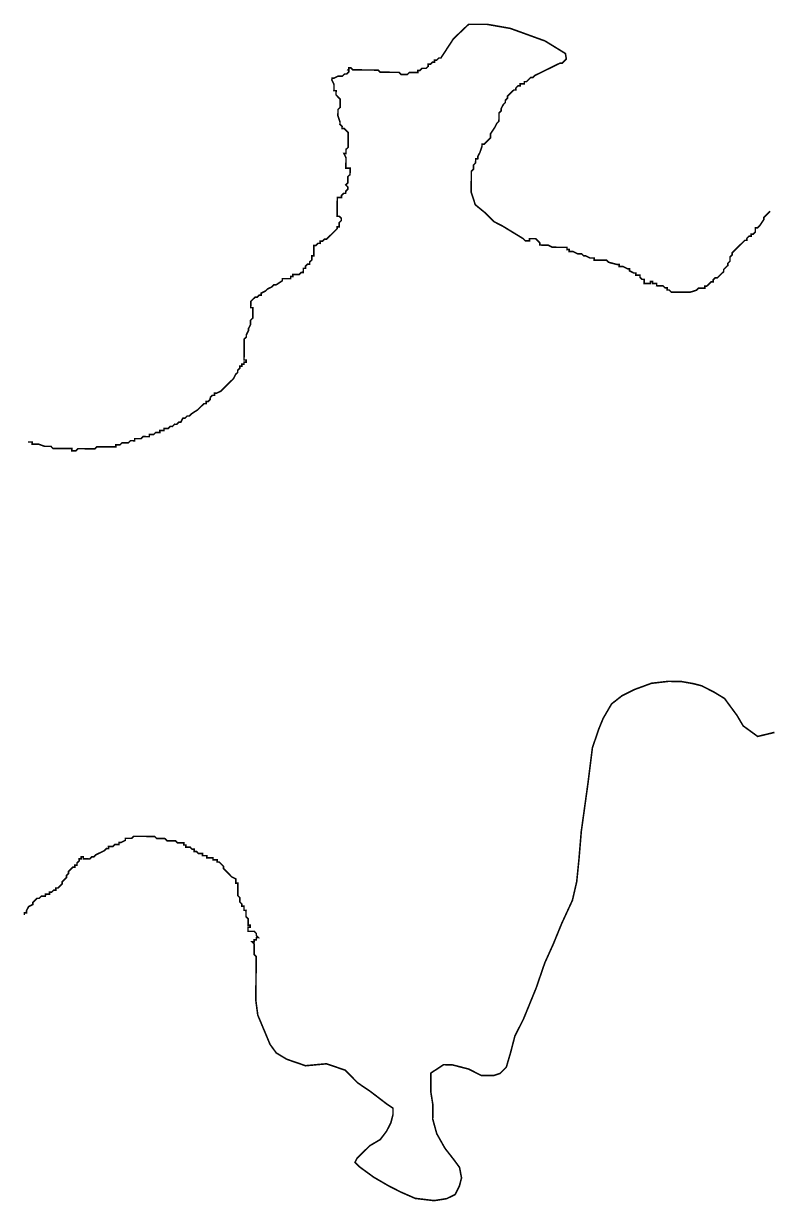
# Model space of a CAD drawing. Header units: metres. Extents: x 290190 to 339802, y 1811045 to 1991312.
# Drawn here: x 326569 to 328009, y 1822739 to 1825014 of the extents above; entities that cross this region are included whole.
import ezdxf

# ---------------------------------------------------------------- set-up
doc = ezdxf.new("R2010")
doc.units = ezdxf.units.M
doc.header["$MEASUREMENT"] = 0
doc.layers.add('HAZARDS LINE', color=1, linetype='Continuous')

msp = doc.modelspace()

# ---------------------------------------------------------------- linework, layer by layer
at = {"layer": 'HAZARDS LINE', "lineweight": 18}
for points in [[(326577.3, 1824206.1, 3.03, 3.03, 0), (326585.4, 1824206, 3.03, 3.03, 0), (326585.3, 1824201.9, 3.03, 3.03, 0), (326597.5, 1824201.9, 3.03, 3.03, 0), (326609.6, 1824197.7, 3.03, 3.03, 0), (326621.7, 1824197.6, 3.03, 3.03, 0), (326625.7, 1824193.5, 3.03, 3.03, 0), (326662.1, 1824193.3, 3.03, 3.03, 0), (326662.1, 1824189.2, 3.03, 3.03, 0), (326670.1, 1824189.2, 3.03, 3.03, 0), (326674.2, 1824193.2, 3.03, 3.03, 0), (326706.6, 1824192.9, 3.03, 3.03, 0), (326710.6, 1824196.9, 3.03, 3.03, 0), (326747, 1824196.7, 3.03, 3.03, 0), (326747, 1824200.7, 3.03, 3.03, 0), (326755.1, 1824200.6, 3.03, 3.03, 0), (326759.2, 1824204.6, 3.03, 3.03, 0), (326771.3, 1824204.6, 3.03, 3.03, 0), (326775.4, 1824208.6, 3.03, 3.03, 0), (326783.5, 1824208.5, 3.03, 3.03, 0), (326783.5, 1824212.5, 3.03, 3.03, 0), (326795.6, 1824212.5, 3.03, 3.03, 0), (326799.7, 1824216.5, 3.03, 3.03, 0), (326811.8, 1824216.4, 3.03, 3.03, 0), (326811.9, 1824220.4, 3.03, 3.03, 0), (326820, 1824220.4, 3.03, 3.03, 0), (326824, 1824224.4, 3.03, 3.03, 0), (326832.1, 1824224.3, 3.03, 3.03, 0), (326832.2, 1824228.3, 3.03, 3.03, 0), (326836.2, 1824228.3, 3.03, 3.03, 0), (326840.2, 1824228.3, 3.03, 3.03, 0), (326840.3, 1824232.3, 3.03, 3.03, 0), (326848.4, 1824232.3, 3.03, 3.03, 0), (326852.4, 1824236.3, 3.03, 3.03, 0), (326856.5, 1824236.2, 3.03, 3.03, 0), (326860.5, 1824240.3, 3.03, 3.03, 0), (326864.6, 1824240.2, 3.03, 3.03, 0), (326868.7, 1824244.2, 3.03, 3.03, 0), (326872.7, 1824244.2, 3.03, 3.03, 0), (326876.8, 1824252.3, 3.03, 3.03, 0), (326880.8, 1824252.2, 3.03, 3.03, 0), (326884.9, 1824256.2, 3.03, 3.03, 0), (326889, 1824256.2, 3.03, 3.03, 0), (326893, 1824260.2, 3.03, 3.03, 0), (326905.2, 1824268.2, 3.03, 3.03, 0), (326909.3, 1824272.2, 3.03, 3.03, 0), (326917.5, 1824280.2, 3.03, 3.03, 0), (326921.5, 1824280.2, 3.03, 3.03, 0), (326921.5, 1824284.3, 3.03, 3.03, 0), (326925.6, 1824284.2, 3.03, 3.03, 0), (326929.6, 1824288.2, 3.03, 3.03, 0), (326929.7, 1824292.3, 3.03, 3.03, 0), (326933.7, 1824296.3, 3.03, 3.03, 0), (326937.8, 1824296.3, 3.03, 3.03, 0), (326937.8, 1824300.3, 3.03, 3.03, 0), (326941.9, 1824300.3, 3.03, 3.03, 0), (326950, 1824304.3, 3.03, 3.03, 0), (326958.1, 1824312.3, 3.03, 3.03, 0), (326962.2, 1824316.3, 3.03, 3.03, 0), (326966.3, 1824320.3, 3.03, 3.03, 0), (326970.3, 1824324.3, 3.03, 3.03, 0), (326974.4, 1824328.3, 3.03, 3.03, 0), (326978.5, 1824336.4, 3.03, 3.03, 0), (326982.6, 1824340.4, 3.03, 3.03, 0), (326982.6, 1824344.4, 3.03, 3.03, 0), (326986.7, 1824348.5, 3.03, 3.03, 0), (326986.7, 1824352.5, 3.03, 3.03, 0), (326990.8, 1824352.5, 3.03, 3.03, 0), (326990.8, 1824356.5, 3.03, 3.03, 0), (326994.8, 1824356.5, 3.03, 3.03, 0), (326994.9, 1824360.5, 3.03, 3.03, 0), (326998.9, 1824360.5, 3.03, 3.03, 0), (326999, 1824364.5, 3.03, 3.03, 0), (326994.9, 1824364.6, 3.03, 3.03, 0), (326995.2, 1824405, 3.03, 3.03, 0), (326999.3, 1824409, 3.03, 3.03, 0), (326999.3, 1824413, 3.03, 3.03, 0), (327003.4, 1824421.1, 3.03, 3.03, 0), (327003.5, 1824425.1, 3.03, 3.03, 0), (327007.6, 1824433.2, 3.03, 3.03, 0), (327007.6, 1824441.3, 3.03, 3.03, 0), (327011.7, 1824445.3, 3.03, 3.03, 0), (327011.9, 1824465.5, 3.03, 3.03, 0), (327007.8, 1824465.5, 3.03, 3.03, 0), (327007.9, 1824477.7, 3.03, 3.03, 0), (327012, 1824481.7, 3.03, 3.03, 0), (327016.1, 1824485.7, 3.03, 3.03, 0), (327020.1, 1824485.7, 3.03, 3.03, 0), (327024.2, 1824489.7, 3.03, 3.03, 0), (327028.2, 1824489.6, 3.03, 3.03, 0), (327028.2, 1824493.7, 3.03, 3.03, 0), (327036.4, 1824497.7, 3.03, 3.03, 0), (327040.4, 1824501.7, 3.03, 3.03, 0), (327048.6, 1824505.7, 3.03, 3.03, 0), (327052.6, 1824509.7, 3.03, 3.03, 0), (327056.7, 1824509.6, 3.03, 3.03, 0), (327068.9, 1824517.6, 3.03, 3.03, 0), (327068.9, 1824521.7, 3.03, 3.03, 0), (327085.1, 1824521.6, 3.03, 3.03, 0), (327085.1, 1824525.6, 3.03, 3.03, 0), (327089.1, 1824525.6, 3.03, 3.03, 0), (327089.2, 1824529.6, 3.03, 3.03, 0), (327101.3, 1824529.5, 3.03, 3.03, 0), (327105.4, 1824533.5, 3.03, 3.03, 0), (327109.4, 1824533.5, 3.03, 3.03, 0), (327109.5, 1824541.6, 3.03, 3.03, 0), (327113.5, 1824541.6, 3.03, 3.03, 0), (327113.5, 1824545.6, 3.03, 3.03, 0), (327117.6, 1824549.6, 3.03, 3.03, 0), (327121.7, 1824549.6, 3.03, 3.03, 0), (327121.7, 1824553.6, 3.03, 3.03, 0), (327125.8, 1824557.6, 3.03, 3.03, 0), (327125.8, 1824565.7, 3.03, 3.03, 0), (327129.9, 1824565.7, 3.03, 3.03, 0), (327130, 1824585.9, 3.03, 3.03, 0), (327134.1, 1824585.9, 3.03, 3.03, 0), (327138.1, 1824589.9, 3.03, 3.03, 0), (327142.2, 1824589.8, 3.03, 3.03, 0), (327142.2, 1824593.9, 3.03, 3.03, 0), (327146.3, 1824593.9, 3.03, 3.03, 0), (327150.3, 1824597.9, 3.03, 3.03, 0), (327154.4, 1824597.8, 3.03, 3.03, 0), (327158.4, 1824601.9, 3.03, 3.03, 0), (327162.5, 1824605.9, 3.03, 3.03, 0), (327166.6, 1824609.9, 3.03, 3.03, 0), (327174.7, 1824617.9, 3.03, 3.03, 0), (327174.8, 1824621.9, 3.03, 3.03, 0), (327178.8, 1824621.9, 3.03, 3.03, 0), (327178.9, 1824630, 3.03, 3.03, 0), (327183, 1824634, 3.03, 3.03, 0), (327183, 1824638.1, 3.03, 3.03, 0), (327179, 1824642.1, 3.03, 3.03, 0), (327174.9, 1824642.2, 3.03, 3.03, 0), (327175.2, 1824678.5, 3.03, 3.03, 0), (327183.3, 1824678.5, 3.03, 3.03, 0), (327183.3, 1824682.5, 3.03, 3.03, 0), (327187.4, 1824686.5, 3.03, 3.03, 0), (327191.4, 1824686.5, 3.03, 3.03, 0), (327191.5, 1824690.6, 3.03, 3.03, 0), (327195.5, 1824694.6, 3.03, 3.03, 0), (327195.6, 1824698.6, 3.03, 3.03, 0), (327191.6, 1824702.7, 3.03, 3.03, 0), (327195.6, 1824706.7, 3.03, 3.03, 0), (327195.7, 1824718.8, 3.03, 3.03, 0), (327199.8, 1824722.8, 3.03, 3.03, 0), (327199.9, 1824735, 3.03, 3.03, 0), (327191.8, 1824735, 3.03, 3.03, 0), (327192, 1824755.2, 3.03, 3.03, 0), (327188, 1824763.4, 3.03, 3.03, 0), (327192, 1824763.3, 3.03, 3.03, 0), (327192.1, 1824771.4, 3.03, 3.03, 0), (327196.2, 1824775.4, 3.03, 3.03, 0), (327196.4, 1824803.7, 3.03, 3.03, 0), (327188.4, 1824811.9, 3.03, 3.03, 0), (327184.3, 1824811.9, 3.03, 3.03, 0), (327184.4, 1824815.9, 3.03, 3.03, 0), (327180.3, 1824820, 3.03, 3.03, 0), (327180.4, 1824824.1, 3.03, 3.03, 0), (327176.4, 1824836.2, 3.03, 3.03, 0), (327176.5, 1824848.4, 3.03, 3.03, 0), (327180.6, 1824852.4, 3.03, 3.03, 0), (327180.7, 1824868.5, 3.03, 3.03, 0), (327176.7, 1824872.6, 3.03, 3.03, 0), (327172.7, 1824876.7, 3.03, 3.03, 0), (327172.8, 1824884.8, 3.03, 3.03, 0), (327168.7, 1824884.8, 3.03, 3.03, 0), (327168.8, 1824896.9, 3.03, 3.03, 0), (327164.8, 1824905.1, 3.03, 3.03, 0), (327164.9, 1824909.1, 3.03, 3.03, 0), (327168.9, 1824909.1, 3.03, 3.03, 0), (327177, 1824913, 3.03, 3.03, 0), (327185.1, 1824913, 3.03, 3.03, 0), (327189.2, 1824917, 3.03, 3.03, 0), (327193.2, 1824917, 3.03, 3.03, 0), (327197.3, 1824921, 3.03, 3.03, 0), (327197.3, 1824925, 3.03, 3.03, 0), (327197.4, 1824929.1, 3.03, 3.03, 0), (327201.4, 1824929, 3.03, 3.03, 0), (327205.4, 1824925, 3.03, 3.03, 0), (327253.9, 1824924.6, 3.03, 3.03, 0), (327257.9, 1824920.5, 3.03, 3.03, 0), (327294.3, 1824920.2, 3.03, 3.03, 0), (327298.3, 1824916.2, 3.03, 3.03, 0), (327310.5, 1824916.1, 3.03, 3.03, 0), (327314.5, 1824920.1, 3.03, 3.03, 0), (327330.7, 1824919.9, 3.03, 3.03, 0), (327330.7, 1824924, 3.03, 3.03, 0), (327334.8, 1824924, 3.03, 3.03, 0), (327338.8, 1824928, 3.03, 3.03, 0), (327346.9, 1824927.9, 3.03, 3.03, 0), (327351, 1824931.9, 3.03, 3.03, 0), (327351, 1824936, 3.03, 3.03, 0), (327355.1, 1824935.9, 3.03, 3.03, 0), (327359.1, 1824939.9, 3.03, 3.03, 0), (327363.2, 1824939.9, 3.03, 3.03, 0), (327363.2, 1824944, 3.03, 3.03, 0), (327367.3, 1824943.9, 3.03, 3.03, 0), (327371.3, 1824947.9, 3.03, 3.03, 0), (327375.4, 1824947.9, 3.03, 3.03, 0), (327399.7, 1824985.1, 3.03, 3.03, 0), (327429, 1825013, 3.03, 3.03, 0), (327464.7, 1825013, 3.03, 3.03, 0), (327509.7, 1825005.1, 3.03, 3.03, 0), (327576.8, 1824980.8, 3.03, 3.03, 0), (327616.1, 1824956.6, 3.03, 3.03, 0), (327617.9, 1824946, 3.03, 3.03, 0), (327613.9, 1824942, 3.03, 3.03, 0), (327609.8, 1824938, 3.03, 3.03, 0), (327605.7, 1824938, 3.03, 3.03, 0), (327597.6, 1824934.1, 3.03, 3.03, 0), (327565.2, 1824918.1, 3.03, 3.03, 0), (327557, 1824914.2, 3.03, 3.03, 0), (327553, 1824910.1, 3.03, 3.03, 0), (327548.9, 1824910.2, 3.03, 3.03, 0), (327544.9, 1824906.2, 3.03, 3.03, 0), (327540.8, 1824902.2, 3.03, 3.03, 0), (327536.7, 1824902.2, 3.03, 3.03, 0), (327536.7, 1824898.1, 3.03, 3.03, 0), (327528.6, 1824898.2, 3.03, 3.03, 0), (327528.6, 1824894.2, 3.03, 3.03, 0), (327524.5, 1824894.2, 3.03, 3.03, 0), (327520.5, 1824890.2, 3.03, 3.03, 0), (327520.4, 1824886.1, 3.03, 3.03, 0), (327516.4, 1824886.2, 3.03, 3.03, 0), (327512.3, 1824882.2, 3.03, 3.03, 0), (327504.2, 1824874.1, 3.03, 3.03, 0), (327504.1, 1824870.1, 3.03, 3.03, 0), (327500.1, 1824866.1, 3.03, 3.03, 0), (327500, 1824862, 3.03, 3.03, 0), (327496, 1824858, 3.03, 3.03, 0), (327491.9, 1824850, 3.03, 3.03, 0), (327491.8, 1824845.9, 3.03, 3.03, 0), (327487.8, 1824841.9, 3.03, 3.03, 0), (327487.6, 1824825.7, 3.03, 3.03, 0), (327483.6, 1824821.7, 3.03, 3.03, 0), (327479.5, 1824813.7, 3.03, 3.03, 0), (327471.3, 1824801.6, 3.03, 3.03, 0), (327471.2, 1824793.5, 3.03, 3.03, 0), (327467.1, 1824789.5, 3.03, 3.03, 0), (327459, 1824781.5, 3.03, 3.03, 0), (327455, 1824781.5, 3.03, 3.03, 0), (327454.9, 1824777.5, 3.03, 3.03, 0), (327450.8, 1824765.4, 3.03, 3.03, 0), (327446.7, 1824757.3, 3.03, 3.03, 0), (327446.6, 1824753.3, 3.03, 3.03, 0), (327442.6, 1824753.3, 3.03, 3.03, 0), (327442.5, 1824745.2, 3.03, 3.03, 0), (327438.5, 1824741.2, 3.03, 3.03, 0), (327438.4, 1824733.1, 3.03, 3.03, 0), (327434.3, 1824729.1, 3.03, 3.03, 0), (327434, 1824688.7, 3.03, 3.03, 0), (327441.9, 1824664.4, 3.03, 3.03, 0), (327462, 1824648, 3.03, 3.03, 0), (327478.1, 1824631.7, 3.03, 3.03, 0), (327494.2, 1824623.5, 3.03, 3.03, 0), (327534.4, 1824599, 3.03, 3.03, 0), (327538.4, 1824594.9, 3.03, 3.03, 0), (327546.5, 1824594.8, 3.03, 3.03, 0), (327546.5, 1824598.9, 3.03, 3.03, 0), (327558.7, 1824598.8, 3.03, 3.03, 0), (327562.7, 1824594.7, 3.03, 3.03, 0), (327566.7, 1824590.6, 3.03, 3.03, 0), (327566.6, 1824586.6, 3.03, 3.03, 0), (327582.8, 1824586.4, 3.03, 3.03, 0), (327590.9, 1824582.3, 3.03, 3.03, 0), (327619.2, 1824582.1, 3.03, 3.03, 0), (327619.1, 1824578.1, 3.03, 3.03, 0), (327623.2, 1824578.1, 3.03, 3.03, 0), (327623.1, 1824574, 3.03, 3.03, 0), (327631.2, 1824573.9, 3.03, 3.03, 0), (327639.3, 1824569.8, 3.03, 3.03, 0), (327647.4, 1824569.8, 3.03, 3.03, 0), (327651.4, 1824565.7, 3.03, 3.03, 0), (327655.4, 1824565.7, 3.03, 3.03, 0), (327663.5, 1824561.6, 3.03, 3.03, 0), (327671.6, 1824561.5, 3.03, 3.03, 0), (327671.5, 1824557.5, 3.03, 3.03, 0), (327695.8, 1824557.3, 3.03, 3.03, 0), (327699.8, 1824553.2, 3.03, 3.03, 0), (327715.9, 1824549, 3.03, 3.03, 0), (327720, 1824549, 3.03, 3.03, 0), (327719.9, 1824545, 3.03, 3.03, 0), (327728, 1824544.9, 3.03, 3.03, 0), (327736.1, 1824540.8, 3.03, 3.03, 0), (327740.1, 1824540.8, 3.03, 3.03, 0), (327740.1, 1824536.7, 3.03, 3.03, 0), (327748.1, 1824532.6, 3.03, 3.03, 0), (327752.2, 1824532.6, 3.03, 3.03, 0), (327752.2, 1824528.5, 3.03, 3.03, 0), (327760.2, 1824528.5, 3.03, 3.03, 0), (327760.2, 1824524.4, 3.03, 3.03, 0), (327764.2, 1824520.4, 3.03, 3.03, 0), (327768.3, 1824520.3, 3.03, 3.03, 0), (327768.2, 1824512.2, 3.03, 3.03, 0), (327780.3, 1824512.1, 3.03, 3.03, 0), (327780.4, 1824516.2, 3.03, 3.03, 0), (327784.4, 1824516.2, 3.03, 3.03, 0), (327784.4, 1824512.1, 3.03, 3.03, 0), (327792.5, 1824512.1, 3.03, 3.03, 0), (327792.4, 1824508, 3.03, 3.03, 0), (327804.6, 1824507.9, 3.03, 3.03, 0), (327808.6, 1824503.8, 3.03, 3.03, 0), (327812.6, 1824503.8, 3.03, 3.03, 0), (327812.6, 1824499.8, 3.03, 3.03, 0), (327816.6, 1824499.7, 3.03, 3.03, 0), (327820.6, 1824495.7, 3.03, 3.03, 0), (327857, 1824495.4, 3.03, 3.03, 0), (327869.2, 1824499.3, 3.03, 3.03, 0), (327873.2, 1824503.3, 3.03, 3.03, 0), (327885.4, 1824503.2, 3.03, 3.03, 0), (327885.4, 1824507.3, 3.03, 3.03, 0), (327889.4, 1824507.3, 3.03, 3.03, 0), (327893.5, 1824511.3, 3.03, 3.03, 0), (327897.6, 1824515.3, 3.03, 3.03, 0), (327901.6, 1824515.3, 3.03, 3.03, 0), (327901.7, 1824519.3, 3.03, 3.03, 0), (327905.7, 1824523.3, 3.03, 3.03, 0), (327909.8, 1824523.3, 3.03, 3.03, 0), (327913.9, 1824527.3, 3.03, 3.03, 0), (327917.9, 1824531.3, 3.03, 3.03, 0), (327922, 1824535.3, 3.03, 3.03, 0), (327922, 1824539.4, 3.03, 3.03, 0), (327926.1, 1824543.4, 3.03, 3.03, 0), (327930.2, 1824547.4, 3.03, 3.03, 0), (327930.2, 1824551.4, 3.03, 3.03, 0), (327934.3, 1824555.4, 3.03, 3.03, 0), (327934.3, 1824563.5, 3.03, 3.03, 0), (327938.4, 1824567.5, 3.03, 3.03, 0), (327938.5, 1824571.6, 3.03, 3.03, 0), (327946.6, 1824579.6, 3.03, 3.03, 0), (327950.7, 1824583.6, 3.03, 3.03, 0), (327954.7, 1824587.6, 3.03, 3.03, 0), (327958.8, 1824591.6, 3.03, 3.03, 0), (327962.9, 1824595.6, 3.03, 3.03, 0), (327966.9, 1824595.6, 3.03, 3.03, 0), (327967, 1824599.7, 3.03, 3.03, 0), (327971, 1824603.7, 3.03, 3.03, 0), (327975.1, 1824603.6, 3.03, 3.03, 0), (327975.1, 1824607.7, 3.03, 3.03, 0), (327979.2, 1824607.7, 3.03, 3.03, 0), (327983.2, 1824611.7, 3.03, 3.03, 0), (327983.3, 1824619.7, 3.03, 3.03, 0), (327987.3, 1824619.7, 3.03, 3.03, 0), (327991.4, 1824623.7, 3.03, 3.03, 0), (327999.6, 1824635.8, 3.03, 3.03, 0), (327999.6, 1824639.8, 3.03, 3.03, 0), (328007.8, 1824647.9, 3.03, 3.03, 0), (328011.8, 1824651.9, 3.03, 3.03, 0)], [(328020.2, 1823645, 3.03, 3.03, 0), (327987.8, 1823637.2, 3.03, 3.03, 0), (327959.7, 1823657.6, 3.03, 3.03, 0), (327947.7, 1823677.9, 3.03, 3.03, 0), (327923.7, 1823710.5, 3.03, 3.03, 0), (327903.6, 1823722.7, 3.03, 3.03, 0), (327879.4, 1823735.1, 3.03, 3.03, 0), (327863.3, 1823739.2, 3.03, 3.03, 0), (327839.1, 1823743.5, 3.03, 3.03, 0), (327814.8, 1823743.6, 3.03, 3.03, 0), (327782.5, 1823739.9, 3.03, 3.03, 0), (327750, 1823728, 3.03, 3.03, 0), (327725.7, 1823716, 3.03, 3.03, 0), (327705.3, 1823700, 3.03, 3.03, 0), (327688.9, 1823671.8, 3.03, 3.03, 0), (327680.7, 1823651.7, 3.03, 3.03, 0), (327668.3, 1823615.4, 3.03, 3.03, 0), (327659.7, 1823546.7, 3.03, 3.03, 0), (327646.8, 1823453.8, 3.03, 3.03, 0), (327642.4, 1823401.3, 3.03, 3.03, 0), (327638, 1823356.9, 3.03, 3.03, 0), (327629.6, 1823320.5, 3.03, 3.03, 0), (327609.1, 1823276.2, 3.03, 3.03, 0), (327592.6, 1823235.9, 3.03, 3.03, 0), (327576.2, 1823199.6, 3.03, 3.03, 0), (327559.6, 1823151.3, 3.03, 3.03, 0), (327534.9, 1823090.8, 3.03, 3.03, 0), (327518.5, 1823058.6, 3.03, 3.03, 0), (327510.1, 1823026.3, 3.03, 3.03, 0), (327501.8, 1822998.1, 3.03, 3.03, 0), (327489.6, 1822986, 3.03, 3.03, 0), (327477.4, 1822982.1, 3.03, 3.03, 0), (327453.2, 1822982.3, 3.03, 3.03, 0), (327429, 1822994.6, 3.03, 3.03, 0), (327396.8, 1823002.9, 3.03, 3.03, 0), (327380.6, 1823003, 3.03, 3.03, 0), (327356.2, 1822987, 3.03, 3.03, 0), (327355.9, 1822950.7, 3.03, 3.03, 0), (327359.8, 1822926.4, 3.03, 3.03, 0), (327359.6, 1822898.1, 3.03, 3.03, 0), (327367.4, 1822869.7, 3.03, 3.03, 0), (327383.4, 1822841.3, 3.03, 3.03, 0), (327399.4, 1822820.9, 3.03, 3.03, 0), (327411.4, 1822804.7, 3.03, 3.03, 0), (327415.3, 1822784.4, 3.03, 3.03, 0), (327411.1, 1822768.3, 3.03, 3.03, 0), (327402.9, 1822752.2, 3.03, 3.03, 0), (327386.7, 1822744.2, 3.03, 3.03, 0), (327362.4, 1822740.4, 3.03, 3.03, 0), (327326, 1822744.7, 3.03, 3.03, 0), (327297.8, 1822757, 3.03, 3.03, 0), (327273.7, 1822769.3, 3.03, 3.03, 0), (327245.5, 1822785.7, 3.03, 3.03, 0), (327217.4, 1822806.2, 3.03, 3.03, 0), (327209.3, 1822814.3, 3.03, 3.03, 0), (327213.4, 1822822.4, 3.03, 3.03, 0), (327221.6, 1822830.4, 3.03, 3.03, 0), (327237.9, 1822846.4, 3.03, 3.03, 0), (327258.2, 1822858.4, 3.03, 3.03, 0), (327270.4, 1822874.5, 3.03, 3.03, 0), (327278.7, 1822890.6, 3.03, 3.03, 0), (327282.8, 1822906.7, 3.03, 3.03, 0), (327282.9, 1822918.9, 3.03, 3.03, 0), (327270.8, 1822927.1, 3.03, 3.03, 0), (327238.7, 1822951.6, 3.03, 3.03, 0), (327214.6, 1822967.9, 3.03, 3.03, 0), (327190.5, 1822992.4, 3.03, 3.03, 0), (327154.2, 1823004.8, 3.03, 3.03, 0), (327113.8, 1823001, 3.03, 3.03, 0), (327101.7, 1823005.2, 3.03, 3.03, 0), (327077.5, 1823013.5, 3.03, 3.03, 0), (327057.3, 1823025.7, 3.03, 3.03, 0), (327045.3, 1823042, 3.03, 3.03, 0), (327021.5, 1823098.8, 3.03, 3.03, 0), (327017.7, 1823127.1, 3.03, 3.03, 0), (327018.4, 1823212, 3.03, 3.03, 0), (327014.3, 1823216.1, 3.03, 3.03, 0), (327014.5, 1823236.3, 3.03, 3.03, 0), (327010.5, 1823240.4, 3.03, 3.03, 0), (327014.5, 1823240.4, 3.03, 3.03, 0), (327014.6, 1823244.4, 3.03, 3.03, 0), (327018.6, 1823244.4, 3.03, 3.03, 0), (327018.6, 1823248.4, 3.03, 3.03, 0), (327022.7, 1823248.4, 3.03, 3.03, 0), (327018.7, 1823252.5, 3.03, 3.03, 0), (327018.7, 1823256.5, 3.03, 3.03, 0), (327014.7, 1823260.6, 3.03, 3.03, 0), (327002.6, 1823260.7, 3.03, 3.03, 0), (327002.6, 1823268.8, 3.03, 3.03, 0), (327006.7, 1823268.7, 3.03, 3.03, 0), (327006.7, 1823272.8, 3.03, 3.03, 0), (327002.7, 1823272.8, 3.03, 3.03, 0), (327002.8, 1823284.9, 3.03, 3.03, 0), (326998.7, 1823289, 3.03, 3.03, 0), (326998.8, 1823301.1, 3.03, 3.03, 0), (326994.8, 1823301.2, 3.03, 3.03, 0), (326994.9, 1823309.3, 3.03, 3.03, 0), (326990.8, 1823309.3, 3.03, 3.03, 0), (326990.8, 1823313.3, 3.03, 3.03, 0), (326986.8, 1823317.4, 3.03, 3.03, 0), (326986.9, 1823325.5, 3.03, 3.03, 0), (326982.9, 1823329.6, 3.03, 3.03, 0), (326983.1, 1823353.8, 3.03, 3.03, 0), (326979, 1823353.9, 3.03, 3.03, 0), (326979.1, 1823361.9, 3.03, 3.03, 0), (326971, 1823366, 3.03, 3.03, 0), (326963, 1823374.2, 3.03, 3.03, 0), (326959, 1823378.3, 3.03, 3.03, 0), (326955, 1823382.3, 3.03, 3.03, 0), (326955, 1823386.4, 3.03, 3.03, 0), (326947, 1823394.5, 3.03, 3.03, 0), (326943, 1823394.6, 3.03, 3.03, 0), (326943, 1823398.6, 3.03, 3.03, 0), (326934.9, 1823398.7, 3.03, 3.03, 0), (326934.9, 1823402.7, 3.03, 3.03, 0), (326922.8, 1823402.8, 3.03, 3.03, 0), (326922.8, 1823406.9, 3.03, 3.03, 0), (326914.8, 1823406.9, 3.03, 3.03, 0), (326914.8, 1823411, 3.03, 3.03, 0), (326906.7, 1823411, 3.03, 3.03, 0), (326902.7, 1823415.1, 3.03, 3.03, 0), (326898.6, 1823415.1, 3.03, 3.03, 0), (326898.7, 1823419.2, 3.03, 3.03, 0), (326894.6, 1823419.2, 3.03, 3.03, 0), (326890.6, 1823423.3, 3.03, 3.03, 0), (326882.5, 1823423.3, 3.03, 3.03, 0), (326882.6, 1823427.4, 3.03, 3.03, 0), (326878.5, 1823427.4, 3.03, 3.03, 0), (326878.6, 1823431.5, 3.03, 3.03, 0), (326866.4, 1823431.5, 3.03, 3.03, 0), (326862.4, 1823435.6, 3.03, 3.03, 0), (326846.3, 1823435.7, 3.03, 3.03, 0), (326842.2, 1823439.8, 3.03, 3.03, 0), (326826.1, 1823439.9, 3.03, 3.03, 0), (326822.1, 1823444, 3.03, 3.03, 0), (326781.6, 1823444.3, 3.03, 3.03, 0), (326777.6, 1823440.3, 3.03, 3.03, 0), (326765.4, 1823440.4, 3.03, 3.03, 0), (326765.4, 1823436.4, 3.03, 3.03, 0), (326757.3, 1823432.4, 3.03, 3.03, 0), (326753.2, 1823432.4, 3.03, 3.03, 0), (326753.2, 1823428.4, 3.03, 3.03, 0), (326745.1, 1823428.4, 3.03, 3.03, 0), (326741.1, 1823424.4, 3.03, 3.03, 0), (326733, 1823424.5, 3.03, 3.03, 0), (326732.9, 1823420.4, 3.03, 3.03, 0), (326728.9, 1823420.5, 3.03, 3.03, 0), (326724.8, 1823416.5, 3.03, 3.03, 0), (326708.6, 1823408.5, 3.03, 3.03, 0), (326704.5, 1823404.5, 3.03, 3.03, 0), (326700.5, 1823404.5, 3.03, 3.03, 0), (326696.4, 1823400.5, 3.03, 3.03, 0), (326684.3, 1823400.6, 3.03, 3.03, 0), (326684.3, 1823404.6, 3.03, 3.03, 0), (326680.3, 1823404.7, 3.03, 3.03, 0), (326680.2, 1823400.6, 3.03, 3.03, 0), (326676.2, 1823400.7, 3.03, 3.03, 0), (326676.2, 1823396.6, 3.03, 3.03, 0), (326672.1, 1823392.6, 3.03, 3.03, 0), (326672.1, 1823388.6, 3.03, 3.03, 0), (326668, 1823388.6, 3.03, 3.03, 0), (326668, 1823384.6, 3.03, 3.03, 0), (326663.9, 1823384.6, 3.03, 3.03, 0), (326659.9, 1823380.6, 3.03, 3.03, 0), (326655.8, 1823376.6, 3.03, 3.03, 0), (326655.8, 1823372.5, 3.03, 3.03, 0), (326651.7, 1823368.5, 3.03, 3.03, 0), (326651.7, 1823364.5, 3.03, 3.03, 0), (326647.6, 1823360.5, 3.03, 3.03, 0), (326643.5, 1823356.4, 3.03, 3.03, 0), (326643.5, 1823352.4, 3.03, 3.03, 0), (326639.4, 1823348.4, 3.03, 3.03, 0), (326635.3, 1823344.4, 3.03, 3.03, 0), (326631.3, 1823344.4, 3.03, 3.03, 0), (326631.3, 1823340.4, 3.03, 3.03, 0), (326627.2, 1823340.4, 3.03, 3.03, 0), (326623.1, 1823336.4, 3.03, 3.03, 0), (326619.1, 1823336.4, 3.03, 3.03, 0), (326619.1, 1823332.4, 3.03, 3.03, 0), (326611, 1823332.4, 3.03, 3.03, 0), (326610.9, 1823328.4, 3.03, 3.03, 0), (326602.9, 1823328.5, 3.03, 3.03, 0), (326598.8, 1823324.4, 3.03, 3.03, 0), (326594.7, 1823324.5, 3.03, 3.03, 0), (326586.6, 1823316.4, 3.03, 3.03, 0), (326586.6, 1823312.4, 3.03, 3.03, 0), (326578.5, 1823308.4, 3.03, 3.03, 0), (326574.3, 1823300.4, 3.03, 3.03, 0), (326574.3, 1823296.3, 3.03, 3.03, 0), (326570.3, 1823296.4, 3.03, 3.03, 0), (326570.2, 1823292.3, 0, 0, 0)]]:
    msp.add_lwpolyline(points, format="xyseb", dxfattribs=at)
at = {"layer": 'HAZARDS LINE', "lineweight": 18, "const_width": 3.03}
msp.add_lwpolyline([(327193.3, 1824925.1), (327197.3, 1824925)], close=True, dxfattribs=at)

doc.saveas('drawing.dxf')
